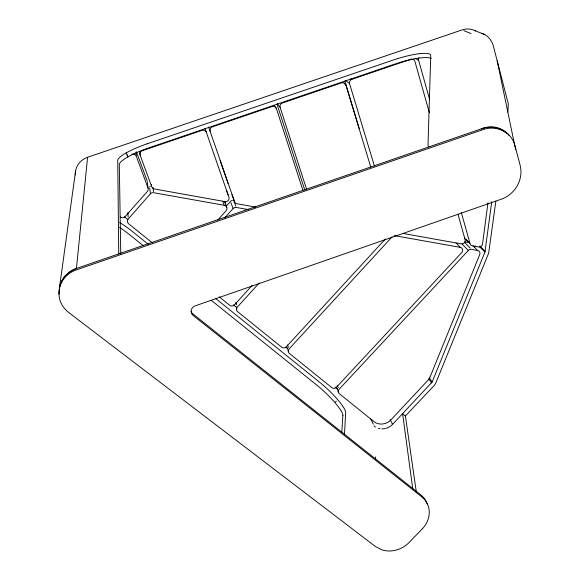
<?xml version="1.0" encoding="UTF-8"?>
<svg xmlns="http://www.w3.org/2000/svg" width="580" height="580" viewBox="0 0 580 580"><rect width="100%" height="100%" fill="white"/><g stroke="black" fill="none" stroke-linecap="round" stroke-linejoin="round"><path stroke-width="0.87" d="M59.443 288.499L59.247 294.082L59.464 287.702L75.574 171.071M344.469 434.674L345.673 412.59A29.319 5.524 43.3 0 0 338.408 400.483L337.698 399.642A29.319 5.524 43.2 0 0 319.428 382.068L215.818 298.649M341.801 432.586L342.867 415.584M475.571 30.936A18.618 17.386 -61.6 0 0 462.108 29.913L87.609 157.252L76.422 268.482C67.947 271.433 60.994 278.741 59.464 287.702C61.233 278.864 67.925 271.396 76.422 268.482L482.147 128.557C490.521 125.671 500.134 127.556 506.789 133.385M487.968 202.884L482.531 243.999A3.306 3.03 -42.3 0 1 478.551 246.964L472.359 245.862A3.313 3.045 -42.1 0 1 470.097 243.825L461.317 212.498M386.186 428.279A13.231 11.89 -27.1 0 0 392.587 424.328L432.107 382.097L484.96 252.017L491.746 201.731M495.871 201.042L488.643 253.206L435.739 383.155L434.326 385.345L405.42 415.998L416.353 492.333M507.797 112.107L508.348 103.994L493.225 45.53C491.42 39.839 487.345 34.829 481.407 33.241M474.483 247.558L475.165 245.876M217.761 220.067L226.12 210.721A3.437 3.321 -15.7 0 0 224.228 205.291L153.715 192.719A3.502 3.378 -0.2 0 0 150.409 193.858L128.202 219.008A3.502 3.349 1 0 0 128.622 223.728L152.257 242.795M226.251 206.11L230.702 201.122L232.493 200.267M224.649 218L233.095 208.568A3.429 3.306 -18.3 0 1 236.343 207.451L248.682 209.648M252.112 285.425L234.465 304.877A3.357 3.154 -16.3 0 1 229.752 305.305L219.189 296.786M259.115 283.083L237.278 307.146A3.349 3.139 -17.2 0 0 237.554 311.598L281.728 347.224A3.292 3.052 -21.3 0 0 286.332 346.789L385.374 238.967M392.102 236.865L289.043 348.979A3.284 3.038 -21.9 0 0 289.26 353.307L331.919 387.715A3.233 2.951 -24.6 0 0 336.429 387.266L461.76 252.518A3.306 3.045 -40.8 0 0 460.295 247.37L456.003 242.897M477.623 250.458L471.438 249.356A3.299 3.03 -41.2 0 0 468.364 250.437L339.046 389.383A3.226 2.936 -25 0 0 339.206 393.588L373.919 421.595A12.361 11.129 -27.2 0 0 391.014 419.811L429.374 378.74L479.74 254.504A3.299 3.023 -41.5 0 0 477.623 250.458L472.954 245.782M335.407 402.099L336.32 401.113M149.625 186.898L150.307 186.311M127.89 156.919L126.273 152.837M481.32 128.847L483.002 128.267A25.941 24.005 -50.6 0 1 509.378 135.713M147.124 143.818L393.545 59.95A31.624 6.228 -16.9 0 1 419.202 53.722L420.217 53.621M374.419 166.04L349.595 83.745A3.516 3.386 -57.8 0 1 351.879 79.337L409.9 59.573M255.642 207.082L237.111 203.768A3.437 3.321 -19.1 0 1 234.552 201.608L208.626 127.078M403.245 233.493L461.216 243.861A3.313 3.052 -41.7 0 0 465.116 239.663L458.019 214.455M460.295 247.37L395.234 235.777A3.335 3.125 -37.7 0 0 394.103 235.77M464.892 241.867L469.104 242.621M475.238 30.784L484.822 34.619M463.855 30.631L471.033 33.575M415.062 58.21L418.608 60.233L429.591 99.383M143.376 245.782L130 235.038A31.371 6.365 40.9 0 0 119.567 227.483M211.156 300.237L316.695 385.011A29.312 5.626 43.3 0 1 334.95 402.592L335.661 403.434A29.312 5.626 43.3 0 1 342.896 415.606M148.313 244.303L132.834 231.84A31.385 6.257 40.9 0 0 119.712 222.604M373.868 425.901L374.303 426.249A13.231 11.89 -27.1 0 0 375.514 427.098M124.381 216.782L127.97 219.682M233.37 304.819L235.813 306.791M285.701 347.094L287.267 348.355M335.196 387.07L337.313 388.781M350.98 78.605L351.879 79.337M405.42 415.998L402.607 413.7L412.844 489.549M428.975 146.899L428.758 146.718A24.244 6.358 -16 0 1 428.011 145.21L430.737 55.528A31.624 6.228 -16.9 0 0 420.261 53.606M345.825 80.591L349.595 83.745M343.954 83.331L345.905 85.006L370.772 167.12M479.725 245.985L485.148 251.307M479.544 246.688L484.96 252.017M466.037 239.518L469.814 243.303M464.435 238.141L468.821 242.542M464.507 242.324L470.155 248.059M462.093 243.999L468.364 250.437M277.341 103.682L280.14 107.409L306.689 189.551M274.151 105.546L276.435 108.677L302.898 190.276M429.28 377.682L432.107 382.097M428.779 378.704L431.527 383.003M390.123 419.565L392.587 424.328M370.613 418.586L373.288 424.139M337.197 385.243L338.256 387.607M336.298 387.034L338.408 391.804M231.899 194.662L234.102 200.433M233.653 200.383L235.886 206.248M287.499 344.89L288.419 347.326M287.107 347.543L288.637 351.632M204.957 128.325L228.926 197.193A3.444 3.335 -16.4 0 1 224.989 201.601L154.432 188.979A3.509 3.393 0.6 0 1 151.757 186.774L140.121 155.121L139.766 151.315M126.353 152.786L126.607 153.475M127.121 154.853L127.375 155.541M226.403 190.334L228.07 194.873M230.912 202.637L233.095 208.568M136.467 151.916L147.291 181.301M120.234 216.963A3.516 3.364 2.9 0 0 125.178 216.572L147.407 191.386A3.516 3.393 2.1 0 0 148.038 188.05L136.365 156.404A3.553 3.444 9 0 0 131.82 154.28M224.677 201.419L226.802 207.451M224.714 201.521L225.468 203.667M220.117 160.537L227.998 183.36M222.872 201.347L224.228 205.291M276.964 104.117L304.754 189.95M344.846 81.048L359.201 128.463M235.864 302.318L236.604 304.848M236.147 306.726L236.887 309.278M429.381 112.759L414.947 61.48A3.531 3.342 -60.7 0 0 410.749 59.283M497.183 60.82L515.635 149.734M153.047 187.507L153.562 191.56M151.481 184.505L151.619 185.636M149.742 188.116L150.409 193.858M147.414 182.41L148.038 188.05M136.01 151.996L136.285 155.368M127.933 212.396L128.122 217.13M375.514 456.967L375.615 459.664M120.77 253.953L119.306 164.618A31.885 6.489 -19.3 0 1 148.661 147.922L394.741 64.119A31.588 6.329 -16.8 0 1 420.384 57.935L421.392 57.833A31.588 6.329 -16.8 0 1 431.302 58.594M118.748 253.88L117.733 160.413A31.929 6.387 -19.3 0 1 147.16 143.804M385.316 428.511A13.231 11.89 -27.1 0 1 381.771 428.888M380.045 428.736A13.231 11.89 -27.1 0 1 378.385 428.366M75.342 174.95A18.843 18.074 11.5 0 1 87.609 157.252M140.121 155.121A3.545 3.451 7.8 0 1 142.267 150.72L202.057 130.362A3.509 3.458 -7.3 0 1 206.516 132.501M210.25 131.225A3.509 3.458 -12.5 0 1 212.447 126.824L272.063 106.517A3.494 3.437 -44.6 0 1 276.435 108.677M280.14 107.409A3.502 3.429 -47.8 0 1 282.38 103.001L341.627 82.824A3.509 3.393 -56.9 0 1 345.905 85.006M418.608 60.233A3.531 3.335 -61 0 1 418.905 57.565M427.286 504.245A25.259 22.055 -25.8 0 0 420.754 494.834L192.908 313.939A5.988 5.619 -12 0 1 191.175 311.569M422.458 528.648L408.537 543.097A24.78 21.576 -24.8 0 1 398.322 549.419A24.28 21.134 -24.8 0 1 381.785 549.833L375.376 546.498L68.723 312.519A26.637 24.875 0.9 0 1 59.269 289.152A26.637 24.875 0.9 0 1 76.27 269.932L483.474 129.478C491.884 126.563 501.555 128.441 508.247 134.299A27.282 25.23 -50.4 0 1 514.779 144.884L520.195 165.518A27.659 25.498 -48.7 0 1 501.287 199.208L195.177 305.863A6.01 5.633 -12.1 0 0 191.24 310.227A6.01 5.633 -12.1 0 0 193.198 315.52L421.798 496.908A25.346 22.12 -25.8 0 1 422.458 528.648"/></g></svg>
